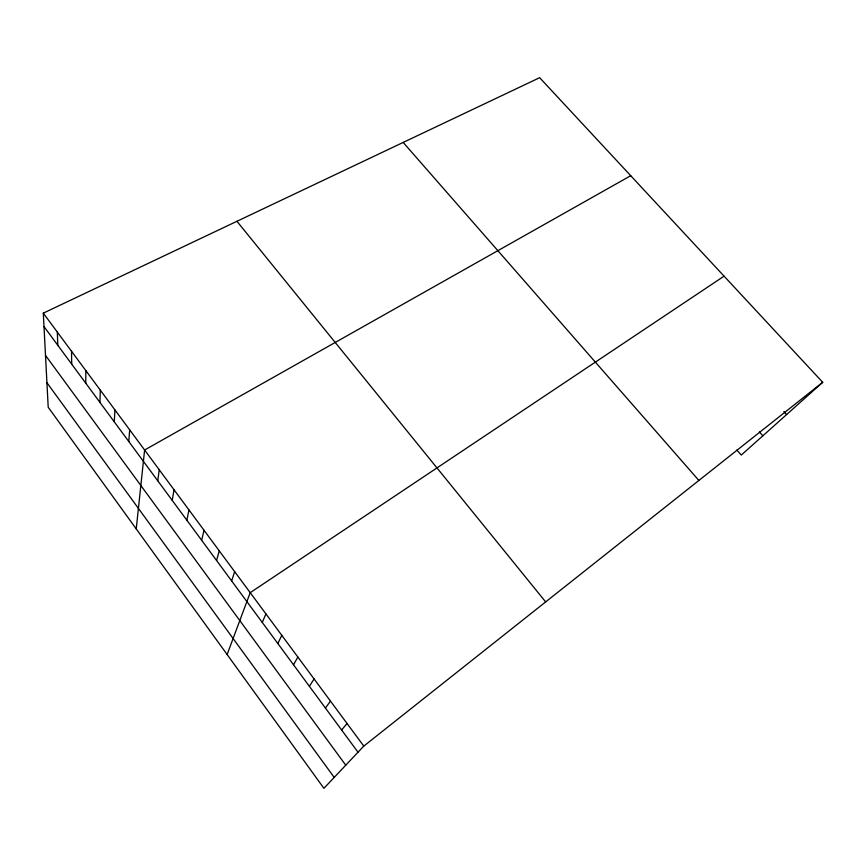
<?xml version="1.0" encoding="UTF-8"?>
<svg xmlns="http://www.w3.org/2000/svg" width="866" height="866" viewBox="0 0 866 866"><rect width="100%" height="100%" fill="white"/><g stroke="black" fill="none" stroke-linecap="round" stroke-linejoin="round"><path stroke-width="1.3" d="M85.756 383.183L85.842 370.616M99.958 402.43L100.304 390.165M114.29 421.872L114.929 409.91M128.774 441.498L129.694 429.861M136.233 528.909L144.611 450.017L630.729 175.701M157.753 480.771L159.247 469.773M172.237 500.407L174.023 489.745M186.872 520.239L188.95 509.912M201.648 540.265L204.03 530.284M216.576 560.497L219.26 550.863M231.655 580.934L234.654 571.657M227.119 654.534L250.209 592.669L724.073 276.146M262.268 622.438L265.927 613.907M277.824 643.514L281.807 635.363M293.531 664.807L297.861 657.045M309.4 686.316L314.077 678.955M325.432 708.052L330.466 701.103M341.637 730.016L347.039 723.478M822.7 382.296L363.785 746.102L323.916 788.309L48.204 407.236L43.3 313.146L539.648 77.691L822.7 382.296L741.307 455.061L736.814 450.028M783.882 411.588L786.599 414.565M759.385 431.928L762.859 435.782M403.177 142.425L698.884 480.457M236.938 221.285L545.667 601.913M43.3 313.146L363.785 746.102M44.004 326.59L358.015 752.218M45.497 355.363L345.75 765.198M46.926 382.696L334.2 777.43M57.34 332.111L57.784 345.274M71.521 351.26L71.705 364.131"/></g></svg>
